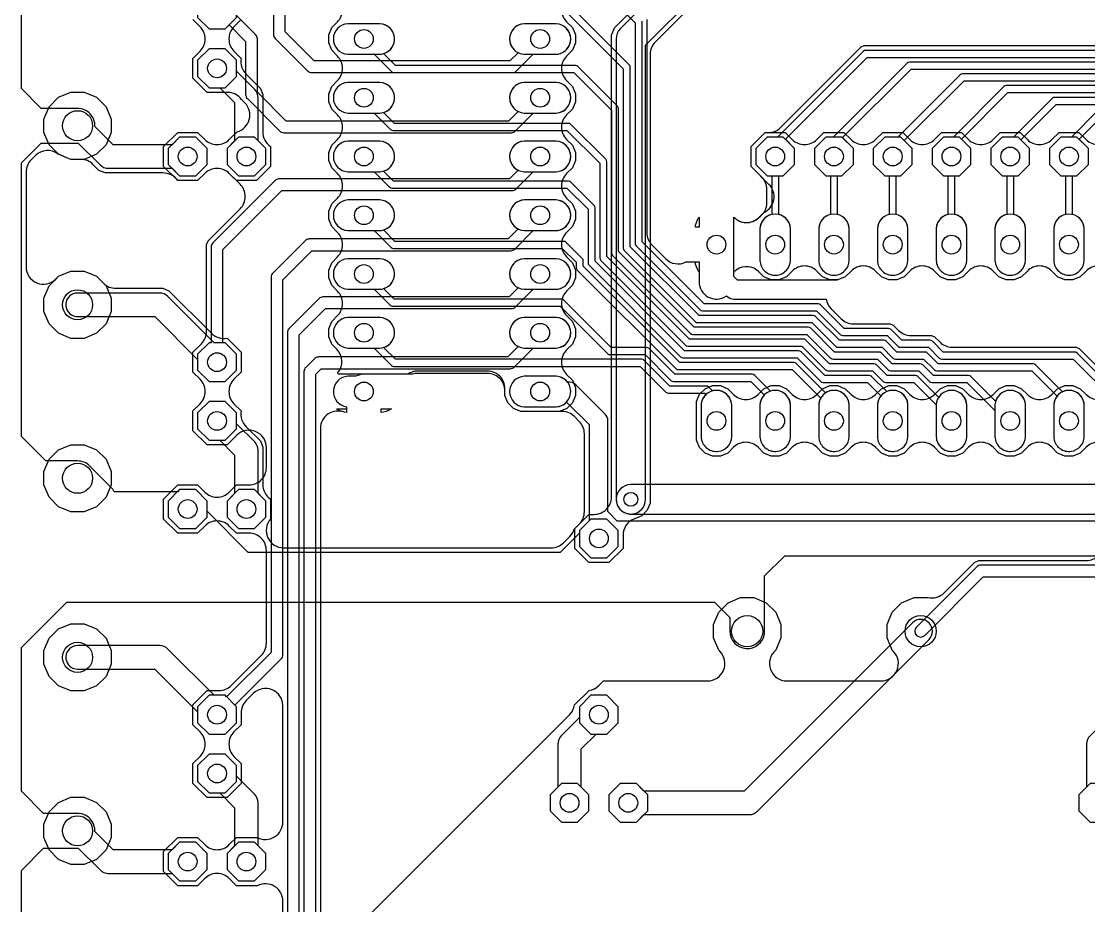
# Model space of a CAD drawing. Header units: millimetres. Extents: x -12 to 258, y 0 to 147.
# Drawn here: x 41.15 to 87.29, y 32.54 to 70.76 of the extents above; entities that cross this region are included whole.
import ezdxf

# ---------------------------------------------------------------- set-up
doc = ezdxf.new("R2010")
doc.units = ezdxf.units.MM

msp = doc.modelspace()

# ---------------------------------------------------------------- linework, layer by layer
at = {"layer": '16_copper'}
for points in [[(88.545, 49.16), (66.915, 49.16), (66.506, 49.568), (66.506, 53.5, 0.198912), (66.387, 53.787), (65.127, 55.047, 0.249204), (64.761, 55.166), (64.73, 55.204, 0.198913), (64.273, 55.42), (62.887, 55.42, 0.952079), (62.887, 54.1), (64.273, 54.1, 0.193079), (64.72, 54.305), (65.694, 53.332), (65.694, 49.169), (65.282, 48.757), (65.282, 48.632), (64.449, 47.8), (50.961, 47.8), (49.178, 49.582), (49.178, 50.027), (48.687, 50.518), (47.993, 50.518), (47.905, 50.43), (45.166, 50.43, 0.08073), (45.025, 50.625), (44.11, 51.54, 0.198912), (43.58, 51.76), (42.211, 51.76), (41.15, 52.821), (41.15, 64.639), (42.011, 65.5), (43.58, 65.5), (43.61, 65.501), (44.551, 64.561, 0.198912), (44.91, 64.412), (47.663, 64.412), (47.993, 64.082), (48.687, 64.082), (49.178, 64.573), (49.178, 65.267), (48.687, 65.758), (47.993, 65.758), (47.663, 65.428), (45.12, 65.428), (44.329, 66.22, 0.426147), (43.58, 67), (42.011, 67), (41.15, 67.861), (41.15, 80.279)], [(64.737, 73.648), (67.68, 70.705), (67.68, 61.168, 0.198912), (67.724, 61.06), (70.492, 58.292, 0.198912), (70.6, 58.248), (75.529, 58.248), (76.552, 57.224, 0.198912), (76.66, 57.18), (78.579, 57.18), (79.042, 56.716, 0.198912), (79.15, 56.672), (80.368, 56.672), (80.832, 56.208, 0.198912), (80.939, 56.164), (86.621, 56.164), (88.373, 54.411, 0.089467)], [(50.651, 70.839), (50.343, 70.53, 0.414214), (50.343, 69.47), (50.651, 69.161, 0.252913), (50.871, 68.475), (51.483, 67.863), (51.591, 67.601), (51.591, 65.992, 0.252913), (51.921, 65.351), (51.921, 64.489), (51.311, 63.879), (50.449, 63.879), (50.14, 64.187, 0.414214), (49.08, 64.187), (48.771, 63.879), (47.909, 63.879, 0.252913), (47.268, 64.209), (44.769, 64.209), (44.507, 64.317), (44.247, 64.577, 0.198912), (43.717, 64.797), (43.291, 64.797), (42.738, 65.026, 0.374125), (41.756, 64.958), (41.573, 64.775, 0.198912), (41.353, 64.245), (41.353, 60.149, 0.668182), (42.634, 59.619), (42.757, 59.742), (43.291, 59.963), (43.869, 59.963), (44.403, 59.742), (44.704, 59.441, 0.198912), (45.235, 59.221), (47.271, 59.221), (47.533, 59.113), (49.355, 57.291, 0.252914), (50.041, 57.071), (50.651, 56.461), (50.651, 55.599), (50.343, 55.29, 0.414214), (50.343, 54.23), (50.651, 53.921, 0.252913), (50.871, 53.235), (51.483, 52.623), (51.591, 52.361), (51.591, 50.752, 0.252913), (51.921, 50.111), (51.921, 49.245, 0.643496), (52.487, 48.003), (64.055, 48.003, 0.198911), (64.585, 48.223), (64.859, 48.497, 0.122811), (65.045, 48.808), (65.271, 49.033, 0.198912), (65.49, 49.564), (65.49, 52.937, 0.198912), (65.271, 53.467), (65.061, 53.677, 0.198912), (64.531, 53.896), (62.748, 53.896), (62.43, 54.028), (62.187, 54.271), (62.056, 54.588), (62.056, 54.894, 0.414214), (61.306, 55.644), (58.281, 55.644, 0.005229), (58.266, 55.644), (58.239, 55.642), (58.213, 55.641, 0.005229), (58.197, 55.64), (58.171, 55.636), (58.145, 55.632, 0.005229), (58.13, 55.629), (58.104, 55.622), (58.079, 55.616), (58.071, 55.614), (58.064, 55.612), (58.039, 55.603, 0.067078), (57.854, 55.51), (55.96, 55.51, 0.000022), (55.96, 55.51), (54.865, 55.51), (54.817, 55.558, 0.398521), (54.789, 56.589), (54.567, 56.811), (54.436, 57.128), (54.436, 57.472), (54.567, 57.789), (54.818, 58.04, 0.414214), (54.818, 59.1), (54.567, 59.351), (54.436, 59.668), (54.436, 60.012), (54.567, 60.329), (54.818, 60.58, 0.414214), (54.818, 61.64), (54.567, 61.891), (54.436, 62.208), (54.436, 62.552), (54.567, 62.869), (54.818, 63.12, 0.414214), (54.818, 64.18), (54.567, 64.431), (54.436, 64.748), (54.436, 65.092), (54.567, 65.409), (54.818, 65.66, 0.414214), (54.818, 66.72), (54.567, 66.971), (54.436, 67.288), (54.436, 67.632), (54.567, 67.949), (54.818, 68.2, 0.414214), (54.818, 69.26), (54.567, 69.511), (54.436, 69.828), (54.436, 70.172), (54.567, 70.489), (54.818, 70.74, 0.414214), (54.818, 71.8)], [(64.737, 71.148), (67.172, 68.713), (67.172, 60.958, 0.198912), (67.216, 60.85), (70.282, 57.784, 0.198912), (70.39, 57.74), (75.319, 57.74), (76.342, 56.716, 0.198912), (76.45, 56.672), (78.368, 56.672), (78.832, 56.208, 0.198912), (78.939, 56.164), (80.158, 56.164), (80.621, 55.7, 0.198912), (80.729, 55.656), (84.829, 55.656), (85.923, 54.561, 0.156935), (85.78, 54.183), (85.78, 52.797), (85.786, 52.733), (85.799, 52.669), (85.817, 52.607), (85.842, 52.547), (85.873, 52.49), (85.909, 52.436), (85.95, 52.386), (85.996, 52.34), (86.046, 52.299), (86.1, 52.262), (86.157, 52.232), (86.217, 52.207), (86.279, 52.188), (86.343, 52.176), (86.408, 52.169), (86.472, 52.169), (86.537, 52.176, 0.357805), (87.1, 52.797), (87.1, 54.183, 0.530758), (86.164, 54.751), (85, 55.916, 0.198912), (84.892, 55.96), (80.792, 55.96), (80.329, 56.424, 0.198912), (80.221, 56.468), (79.002, 56.468), (78.539, 56.932, 0.198912), (78.431, 56.976), (76.513, 56.976), (75.489, 58, 0.198912), (75.382, 58.044), (70.453, 58.044), (67.476, 61.021), (67.476, 68.776, 0.198912), (67.432, 68.884), (64.908, 71.408, 0.198912)], [(88.558, 54.658), (86.792, 56.424, 0.198912), (86.684, 56.468), (81.002, 56.468), (80.539, 56.932, 0.198912), (80.431, 56.976), (79.213, 56.976), (78.749, 57.44, 0.198912), (78.642, 57.484), (76.723, 57.484), (75.7, 58.508, 0.198912), (75.592, 58.552), (70.663, 58.552), (67.984, 61.231), (67.984, 70.768, 0.198912)], [(68.188, 70.839), (68.188, 61.626, 0.198912), (68.407, 61.096), (69.005, 60.498, 0.324738), (69.875, 60.36), (70.45, 60.36), (70.45, 59.506, 0.597669), (71.613, 58.881), (71.636, 58.895, 0.218486), (71.946, 58.756), (75.945, 58.756, 0.15909), (76.155, 58.34), (76.588, 57.907, 0.198912), (77.118, 57.688), (78.712, 57.688), (78.843, 57.633), (79.077, 57.399, 0.198912), (79.608, 57.18), (80.502, 57.18), (80.633, 57.125), (80.867, 56.891, 0.198912), (81.397, 56.672), (86.755, 56.672), (86.885, 56.617), (88.269, 55.234, 0.198913)], [(88.24, 59.968, 0.414214), (87.18, 59.968), (86.929, 59.717), (86.612, 59.586), (86.268, 59.586), (85.951, 59.717), (85.7, 59.968, 0.414214), (84.64, 59.968), (84.389, 59.717), (84.072, 59.586), (83.728, 59.586), (83.411, 59.717), (83.16, 59.968, 0.414214), (82.1, 59.968), (81.849, 59.717), (81.532, 59.586), (81.188, 59.586), (80.871, 59.717), (80.62, 59.968, 0.414214), (79.56, 59.968), (79.309, 59.717), (78.992, 59.586), (78.648, 59.586), (78.331, 59.717), (78.08, 59.968, 0.414214), (77.02, 59.968), (76.769, 59.717), (76.409, 59.568), (72.114, 59.568), (71.95, 59.733), (71.95, 61.11, 0.000022), (71.95, 61.11), (71.95, 62.301, 0.419372), (73.019, 62.272), (73.029, 62.281, 0.26474), (73.384, 62.947), (73.384, 63.492, 0.198912), (73.165, 64.023), (72.699, 64.489), (72.699, 65.351), (73.309, 65.961, 0.247079), (73.978, 66.181), (77.455, 69.657), (77.585, 69.712), (146.969, 69.712, 0.198912)], [(147.364, 69.508), (77.656, 69.508, 0.198912), (77.548, 69.464), (73.843, 65.758), (73.393, 65.758), (72.902, 65.267), (72.902, 64.573), (73.393, 64.082), (73.588, 64.082), (73.588, 62.413, 0.333888), (73.08, 61.803), (73.08, 60.417), (73.086, 60.353), (73.099, 60.289), (73.117, 60.227), (73.142, 60.167), (73.173, 60.11), (73.209, 60.056), (73.25, 60.006), (73.296, 59.96), (73.346, 59.919), (73.4, 59.882), (73.457, 59.852), (73.517, 59.827), (73.579, 59.808), (73.643, 59.796), (73.708, 59.789), (73.772, 59.789), (73.837, 59.796, 0.357805), (74.4, 60.417), (74.4, 61.803, 0.333888), (73.892, 62.413), (73.892, 64.082), (74.087, 64.082), (74.578, 64.573), (74.578, 65.267), (74.18, 65.665), (77.719, 69.204), (147.427, 69.204, 0.198912)], [(147.574, 69), (79.548, 69, 0.198912), (79.44, 68.956), (76.243, 65.758), (75.933, 65.758), (75.442, 65.267), (75.442, 64.573), (75.933, 64.082), (76.128, 64.082), (76.128, 62.413, 0.333888), (75.62, 61.803), (75.62, 60.417), (75.626, 60.353), (75.639, 60.289), (75.657, 60.227), (75.682, 60.167), (75.713, 60.11), (75.749, 60.056), (75.79, 60.006), (75.836, 59.96), (75.886, 59.919), (75.94, 59.882), (75.997, 59.852), (76.057, 59.827), (76.119, 59.808), (76.183, 59.796), (76.248, 59.789), (76.312, 59.789), (76.377, 59.796, 0.357805), (76.94, 60.417), (76.94, 61.803, 0.333888), (76.432, 62.413), (76.432, 64.082), (76.627, 64.082), (77.118, 64.573), (77.118, 65.267), (76.65, 65.735), (79.611, 68.696), (147.637, 68.696, 0.198912)], [(147.785, 68.492), (81.84, 68.492, 0.198912), (81.732, 68.448), (79.043, 65.758), (78.473, 65.758), (77.982, 65.267), (77.982, 64.573), (78.473, 64.082), (78.668, 64.082), (78.668, 62.413, 0.333888), (78.16, 61.803), (78.16, 60.417), (78.166, 60.353), (78.179, 60.289), (78.197, 60.227), (78.222, 60.167), (78.253, 60.11), (78.289, 60.056), (78.33, 60.006), (78.376, 59.96), (78.426, 59.919), (78.48, 59.882), (78.537, 59.852), (78.597, 59.827), (78.659, 59.808), (78.723, 59.796), (78.788, 59.789), (78.852, 59.789), (78.917, 59.796, 0.357805), (79.48, 60.417), (79.48, 61.803, 0.333888), (78.972, 62.413), (78.972, 64.082), (79.167, 64.082), (79.658, 64.573), (79.658, 65.267), (79.32, 65.605), (81.903, 68.188), (147.848, 68.188, 0.198912)], [(147.995, 67.984), (83.732, 67.984, 0.198912), (83.624, 67.94), (81.443, 65.758), (81.013, 65.758), (80.522, 65.267), (80.522, 64.573), (81.013, 64.082), (81.208, 64.082), (81.208, 62.413, 0.333888), (80.7, 61.803), (80.7, 60.417), (80.706, 60.353), (80.719, 60.289), (80.737, 60.227), (80.762, 60.167), (80.793, 60.11), (80.829, 60.056), (80.87, 60.006), (80.916, 59.96), (80.966, 59.919), (81.02, 59.882), (81.077, 59.852), (81.137, 59.827), (81.199, 59.808), (81.263, 59.796), (81.328, 59.789), (81.392, 59.789), (81.457, 59.796, 0.357805), (82.02, 60.417), (82.02, 61.803, 0.333888), (81.512, 62.413), (81.512, 64.082), (81.707, 64.082), (82.198, 64.573), (82.198, 65.267), (81.79, 65.675), (83.795, 67.68), (148.058, 67.68, 0.198912)], [(148.206, 67.476), (85.824, 67.476, 0.198912), (85.716, 67.432), (84.043, 65.758), (83.553, 65.758), (83.062, 65.267), (83.062, 64.573), (83.553, 64.082), (83.748, 64.082), (83.748, 62.413, 0.333888), (83.24, 61.803), (83.24, 60.417), (83.246, 60.353), (83.259, 60.289), (83.277, 60.227), (83.302, 60.167), (83.333, 60.11), (83.369, 60.056), (83.41, 60.006), (83.456, 59.96), (83.506, 59.919), (83.56, 59.882), (83.617, 59.852), (83.677, 59.827), (83.739, 59.808), (83.803, 59.796), (83.868, 59.789), (83.932, 59.789), (83.997, 59.796, 0.357805), (84.56, 60.417), (84.56, 61.803, 0.333888), (84.052, 62.413), (84.052, 64.082), (84.247, 64.082), (84.738, 64.573), (84.738, 65.267), (84.36, 65.645), (85.887, 67.172), (148.269, 67.172, 0.198912)], [(87.708, 66.924), (86.543, 65.758), (86.093, 65.758), (85.602, 65.267), (85.602, 64.573), (86.093, 64.082), (86.288, 64.082), (86.288, 62.413, 0.333888), (85.78, 61.803), (85.78, 60.417), (85.786, 60.353), (85.799, 60.289), (85.817, 60.227), (85.842, 60.167), (85.873, 60.11), (85.909, 60.056), (85.95, 60.006), (85.996, 59.96), (86.046, 59.919), (86.1, 59.882), (86.157, 59.852), (86.217, 59.827), (86.279, 59.808), (86.343, 59.796), (86.408, 59.789), (86.472, 59.789), (86.537, 59.796, 0.357805), (87.1, 60.417), (87.1, 61.803, 0.333888), (86.592, 62.413), (86.592, 64.082), (86.787, 64.082), (87.278, 64.573), (87.278, 65.267), (86.88, 65.665), (87.879, 66.664)], [(197.757, 50.735), (67.5, 50.735, 0.967636), (67.458, 49.466), (67.5, 49.465), (198.02, 49.465, 0.198912)], [(41.15, 21.971), (41.15, 34.059), (42.111, 35.02), (43.58, 35.02), (43.61, 35.021), (44.551, 34.081, 0.198912), (44.91, 33.932), (47.663, 33.932), (47.993, 33.602), (48.687, 33.602), (49.178, 34.093), (49.178, 34.787), (48.687, 35.278), (47.993, 35.278), (47.663, 34.948), (45.12, 34.948), (44.329, 35.74, 0.426147), (43.58, 36.52), (42.111, 36.52), (41.15, 37.481), (41.15, 43.689), (43.111, 45.65), (71.119, 45.65), (71.78, 44.989), (71.78, 44.4, 0.937562), (73.274, 44.304), (73.28, 44.4), (73.28, 46.789), (74.151, 47.66), (88.545, 47.66)]]:
    msp.add_lwpolyline(points, format="xyb", dxfattribs=at)
for points in [[(50.448, 70.923), (50.448, 71.617), (49.957, 72.108), (49.49, 72.108), (47.489, 74.109, 0.198912), (47.13, 74.258), (43.58, 74.258, 0.929363), (43.506, 73.247), (43.58, 73.242), (46.92, 73.242), (48.772, 71.39), (48.772, 70.923), (49.263, 70.432), (49.957, 70.432)], [(83.997, 52.176, 0.357805), (84.56, 52.797), (84.56, 54.183, 0.843821), (83.267, 54.339), (82.198, 55.408, 0.198912), (82.09, 55.452), (80.582, 55.452), (80.118, 55.916, 0.198912), (80.01, 55.96), (78.792, 55.96), (78.329, 56.424, 0.198912), (78.221, 56.468), (76.302, 56.468), (75.279, 57.492, 0.198912), (75.171, 57.536), (70.242, 57.536), (66.968, 60.81), (66.968, 66.984, 0.198912), (66.924, 67.092), (65.208, 68.808, 0.198912), (65.1, 68.852), (57.323, 68.852), (56.809, 69.367, 0.843821), (56.653, 70.66), (55.267, 70.66, 0.952079), (55.267, 69.34), (56.405, 69.34), (57.152, 68.592, 0.198912), (57.26, 68.548), (65.037, 68.548), (66.664, 66.921), (66.664, 60.747, 0.198912), (66.708, 60.639), (70.071, 57.276, 0.198912), (70.179, 57.232), (75.108, 57.232), (76.132, 56.208, 0.198912), (76.239, 56.164), (78.158, 56.164), (78.621, 55.7, 0.198912), (78.729, 55.656), (79.947, 55.656), (80.411, 55.192, 0.198912), (80.518, 55.148), (82.027, 55.148), (83.24, 53.935), (83.24, 52.797), (83.246, 52.733), (83.259, 52.669), (83.277, 52.607), (83.302, 52.547), (83.333, 52.49), (83.369, 52.436), (83.41, 52.386), (83.456, 52.34), (83.506, 52.299), (83.56, 52.262), (83.617, 52.232), (83.677, 52.207), (83.739, 52.188), (83.803, 52.176), (83.868, 52.169), (83.932, 52.169)], [(64.337, 69.346, 0.906346), (64.273, 70.66), (62.887, 70.66, 0.952079), (62.887, 69.34), (64.273, 69.34)], [(51.718, 64.573), (51.718, 65.267), (51.388, 65.597), (51.388, 67.46, 0.198912), (51.239, 67.819), (50.448, 68.61), (50.448, 69.077), (49.957, 69.568), (49.263, 69.568), (48.772, 69.077), (48.772, 68.383), (49.263, 67.892), (49.73, 67.892), (50.372, 67.25), (50.372, 65.597), (50.042, 65.267), (50.042, 64.573), (50.533, 64.082), (51.227, 64.082)], [(81.457, 52.176, 0.357805), (82.02, 52.797), (82.02, 54.183, 0.728077), (80.806, 54.51), (79.908, 55.408, 0.198912), (79.8, 55.452), (78.582, 55.452), (78.118, 55.916, 0.198912), (78.01, 55.96), (76.092, 55.96), (75.069, 56.984, 0.198912), (74.961, 57.028), (70.032, 57.028), (66.46, 60.6), (66.46, 64.692, 0.198912), (66.416, 64.8), (64.908, 66.308, 0.198912), (64.8, 66.352), (57.283, 66.352), (56.809, 66.827, 0.843821), (56.653, 68.12), (55.267, 68.12, 0.952079), (55.267, 66.8), (56.405, 66.8), (57.112, 66.092, 0.198912), (57.22, 66.048), (64.737, 66.048), (66.156, 64.629), (66.156, 60.537, 0.198912), (66.2, 60.429), (69.861, 56.768, 0.198912), (69.969, 56.724), (74.898, 56.724), (75.921, 55.7, 0.198912), (76.029, 55.656), (77.947, 55.656), (78.411, 55.192, 0.198912), (78.518, 55.148), (79.737, 55.148), (80.7, 54.185), (80.7, 54.183), (80.7, 52.797), (80.706, 52.733), (80.719, 52.669), (80.737, 52.607), (80.762, 52.547), (80.793, 52.49), (80.829, 52.436), (80.87, 52.386), (80.916, 52.34), (80.966, 52.299), (81.02, 52.262), (81.077, 52.232), (81.137, 52.207), (81.199, 52.188), (81.263, 52.176), (81.328, 52.169), (81.392, 52.169)], [(64.337, 66.806, 0.906346), (64.273, 68.12), (62.887, 68.12, 0.952079), (62.887, 66.8), (64.273, 66.8)], [(78.917, 52.176, 0.357805), (79.48, 52.797), (79.48, 54.183, 0.52336), (78.559, 54.757), (77.908, 55.408, 0.198912), (77.8, 55.452), (75.882, 55.452), (74.858, 56.476, 0.198912), (74.75, 56.52), (69.821, 56.52), (65.952, 60.389), (65.952, 62.7, 0.198912), (65.908, 62.808), (64.908, 63.808, 0.198912), (64.8, 63.852), (57.243, 63.852), (56.809, 64.287, 0.843821), (56.653, 65.58), (55.267, 65.58, 0.952079), (55.267, 64.26), (56.405, 64.26), (57.072, 63.592, 0.198912), (57.18, 63.548), (64.737, 63.548), (65.648, 62.637), (65.648, 60.326, 0.198912), (65.692, 60.219), (69.651, 56.26, 0.198912), (69.758, 56.216), (74.687, 56.216), (75.711, 55.192, 0.198912), (75.818, 55.148), (77.737, 55.148), (78.312, 54.572, 0.162452), (78.16, 54.183), (78.16, 52.797), (78.166, 52.733), (78.179, 52.669), (78.197, 52.607), (78.222, 52.547), (78.253, 52.49), (78.289, 52.436), (78.33, 52.386), (78.376, 52.34), (78.426, 52.299), (78.48, 52.262), (78.537, 52.232), (78.597, 52.207), (78.659, 52.188), (78.723, 52.176), (78.788, 52.169), (78.852, 52.169)], [(64.337, 64.266, 0.906346), (64.273, 65.58), (62.887, 65.58, 0.952079), (62.887, 64.26), (64.273, 64.26)], [(76.377, 52.176, 0.357805), (76.94, 52.797), (76.94, 54.183, 0.58175), (75.915, 54.701), (74.648, 55.968, 0.198912), (74.54, 56.012), (69.611, 56.012), (65.444, 60.179), (65.444, 60.408, 0.198912), (65.4, 60.516), (64.708, 61.208, 0.198912), (64.6, 61.252), (57.303, 61.252), (56.809, 61.747, 0.843821), (56.653, 63.04), (55.267, 63.04, 0.952079), (55.267, 61.72), (56.405, 61.72), (57.132, 60.992, 0.198912), (57.24, 60.948), (64.537, 60.948), (65.14, 60.345), (65.14, 60.116, 0.198912), (65.184, 60.008), (69.44, 55.752, 0.198912), (69.548, 55.708), (74.477, 55.708), (75.706, 54.478, 0.118033), (75.62, 54.183), (75.62, 52.797), (75.626, 52.733), (75.639, 52.669), (75.657, 52.607), (75.682, 52.547), (75.713, 52.49), (75.749, 52.436), (75.79, 52.386), (75.836, 52.34), (75.886, 52.299), (75.94, 52.262), (75.997, 52.232), (76.057, 52.207), (76.119, 52.188), (76.183, 52.176), (76.248, 52.169), (76.312, 52.169)], [(64.337, 61.726, 0.906346), (64.273, 63.04), (62.887, 63.04, 0.952079), (62.887, 61.72), (64.273, 61.72)], [(73.837, 52.176, 0.357805), (74.4, 52.797), (74.4, 54.183, 0.49377), (73.537, 54.779), (72.856, 55.46, 0.198912), (72.748, 55.504), (69.401, 55.504), (68.289, 56.616, 0.198912), (68.181, 56.66), (66.655, 56.66), (64.608, 58.708, 0.198912), (64.5, 58.752), (57.263, 58.752), (56.809, 59.207, 0.843821), (56.653, 60.5), (55.267, 60.5, 0.952079), (55.267, 59.18), (56.405, 59.18), (57.092, 58.492, 0.198912), (57.2, 58.448), (64.437, 58.448), (66.484, 56.4, 0.198912), (66.592, 56.356), (68.118, 56.356), (69.23, 55.244, 0.198912), (69.337, 55.2), (72.685, 55.2), (73.27, 54.614, 0.184546), (73.08, 54.183), (73.08, 52.797), (73.086, 52.733), (73.099, 52.669), (73.117, 52.607), (73.142, 52.547), (73.173, 52.49), (73.209, 52.436), (73.25, 52.386), (73.296, 52.34), (73.346, 52.299), (73.4, 52.262), (73.457, 52.232), (73.517, 52.207), (73.579, 52.188), (73.643, 52.176), (73.708, 52.169), (73.772, 52.169)], [(64.337, 59.186, 0.906346), (64.273, 60.5), (62.887, 60.5, 0.952079), (62.887, 59.18), (64.273, 59.18)], [(50.448, 55.683), (50.448, 56.377), (49.957, 56.868), (49.49, 56.868), (47.489, 58.869, 0.198912), (47.13, 59.018), (43.58, 59.018, 0.929363), (43.506, 58.007), (43.58, 58.002), (46.92, 58.002), (48.772, 56.15), (48.772, 55.683), (49.263, 55.192), (49.957, 55.192)], [(71.297, 52.176, 0.357805), (71.86, 52.797), (71.86, 54.183, 0.478762), (71.027, 54.788), (70.864, 54.952, 0.198912), (70.756, 54.996), (69.19, 54.996), (68.079, 56.108, 0.198912), (67.971, 56.152), (57.323, 56.152), (56.809, 56.667, 0.843821), (56.653, 57.96), (55.267, 57.96, 0.952079), (55.267, 56.64), (56.405, 56.64), (57.152, 55.892, 0.198912), (57.26, 55.848), (67.908, 55.848), (69.019, 54.736, 0.198912), (69.127, 54.692), (70.693, 54.692), (70.75, 54.634, 0.195636), (70.54, 54.183), (70.54, 52.797), (70.546, 52.733), (70.559, 52.669), (70.577, 52.607), (70.602, 52.547), (70.633, 52.49), (70.669, 52.436), (70.71, 52.386), (70.756, 52.34), (70.806, 52.299), (70.86, 52.262), (70.917, 52.232), (70.977, 52.207), (71.039, 52.188), (71.103, 52.176), (71.168, 52.169), (71.232, 52.169)], [(64.337, 56.646, 0.906346), (64.273, 57.96), (62.887, 57.96, 0.952079), (62.887, 56.64), (64.273, 56.64)], [(51.718, 49.333), (51.718, 50.027), (51.388, 50.357), (51.388, 52.22, 0.198912), (51.239, 52.579), (50.448, 53.37), (50.448, 53.837), (49.957, 54.328), (49.263, 54.328), (48.772, 53.837), (48.772, 53.143), (49.263, 52.652), (49.73, 52.652), (50.372, 52.01), (50.372, 50.357), (50.042, 50.027), (50.042, 49.333), (50.533, 48.842), (51.227, 48.842)], [(68.067, 36.472), (72.61, 36.472, 0.198912), (72.969, 36.621), (80.389, 44.041, 1), (79.671, 44.759), (72.4, 37.488), (68.067, 37.488), (67.737, 37.818), (67.043, 37.818), (66.552, 37.327), (66.552, 36.633), (67.043, 36.142), (67.737, 36.142)], [(50.448, 40.443), (50.448, 41.137), (49.957, 41.628), (49.49, 41.628), (47.489, 43.629, 0.198912), (47.13, 43.778), (43.58, 43.778, 0.929363), (43.506, 42.767), (43.58, 42.762), (46.92, 42.762), (48.772, 40.91), (48.772, 40.443), (49.263, 39.952), (49.957, 39.952)], [(65.688, 36.633), (65.688, 37.327), (65.358, 37.657), (65.358, 39.31), (66, 39.952), (66.467, 39.952), (66.958, 40.443), (66.958, 41.137), (66.467, 41.628), (65.773, 41.628), (65.282, 41.137), (65.282, 40.67), (64.491, 39.879, 0.198912), (64.342, 39.52), (64.342, 37.657), (64.012, 37.327), (64.012, 36.633), (64.503, 36.142), (65.197, 36.142)], [(88.548, 36.633), (88.548, 37.327), (88.218, 37.657), (88.218, 39.31), (88.86, 39.952), (89.327, 39.952), (89.818, 40.443), (89.818, 41.137), (89.327, 41.628), (88.633, 41.628), (88.142, 41.137), (88.142, 40.67), (87.351, 39.879, 0.198912), (87.202, 39.52), (87.202, 37.657), (86.872, 37.327), (86.872, 36.633), (87.363, 36.142), (88.057, 36.142)], [(51.718, 34.093), (51.718, 34.787), (51.388, 35.117), (51.388, 36.98, 0.198912), (51.239, 37.339), (50.448, 38.13), (50.448, 38.597), (49.957, 39.088), (49.263, 39.088), (48.772, 38.597), (48.772, 37.903), (49.263, 37.412), (49.73, 37.412), (50.372, 36.77), (50.372, 35.117), (50.042, 34.787), (50.042, 34.093), (50.533, 33.602), (51.227, 33.602)]]:
    msp.add_lwpolyline(points, format="xyb", close=True, dxfattribs=at)
for points in [[(70.29, 61.86), (70.301, 61.949), (70.332, 62.065), (70.378, 62.176), (70.438, 62.28), (70.45, 62.295), (70.45, 61.86)], [(55.121, 53.861), (55.005, 53.892), (54.894, 53.938), (54.79, 53.998), (54.775, 54.01), (55.21, 54.01), (55.21, 53.85)], [(56.71, 54.01), (57.145, 54.01), (57.13, 53.998), (57.026, 53.938), (56.915, 53.892), (56.799, 53.861), (56.71, 53.85)]]:
    msp.add_lwpolyline(points, close=True, dxfattribs=at)
at = {"layer": '1_copper'}
for points in [[(52.046, 83.715), (52.046, 70.2, 0.198912), (52.12, 70.02), (53.52, 68.62, 0.198912), (53.7, 68.546), (62.38, 68.546), (62.399, 68.548, 0.179039), (62.56, 68.62), (63.279, 69.34), (64.273, 69.34, 0.952079), (64.273, 70.66), (62.887, 70.66, 0.774213), (62.628, 69.407), (62.275, 69.054), (53.805, 69.054), (52.554, 70.305), (52.554, 83.82, 0.198912)], [(70.168, 71.482), (68.558, 69.872, 0.198912), (68.338, 69.342), (68.338, 49.933), (68.211, 49.625), (67.975, 49.389), (67.624, 49.244, 0.303348), (67.161, 48.551), (67.161, 47.979), (66.551, 47.369), (65.689, 47.369), (65.079, 47.979), (65.079, 48.841), (65.689, 49.451), (65.912, 49.451, 0.414214), (66.662, 50.201), (66.662, 70.167), (66.789, 70.475), (69.565, 73.251)], [(69.591, 72.989), (67.051, 70.449, 0.198912), (66.865, 70), (66.865, 50.1), (66.868, 50.037), (66.877, 49.975), (66.893, 49.914), (66.914, 49.855), (66.942, 49.798), (66.974, 49.744), (67.012, 49.694), (67.055, 49.647), (67.102, 49.605), (67.153, 49.568), (67.207, 49.537), (67.264, 49.51), (67.324, 49.49), (67.385, 49.475), (67.448, 49.467), (67.511, 49.465), (67.573, 49.469, 0.380649), (68.135, 50.1), (68.135, 69.737), (70.303, 71.905)], [(64.722, 71.8, 0.414214), (64.722, 70.74), (64.973, 70.489), (65.104, 70.172), (65.104, 69.828), (64.973, 69.511), (64.722, 69.26, 0.414214), (64.722, 68.2), (64.973, 67.949), (65.104, 67.632), (65.104, 67.288), (64.973, 66.971), (64.722, 66.72, 0.414214), (64.722, 65.66), (64.973, 65.409), (65.104, 65.092), (65.104, 64.748), (64.973, 64.431), (64.722, 64.18, 0.414214), (64.722, 63.12), (64.973, 62.869), (65.104, 62.552), (65.104, 62.208), (64.973, 61.891), (64.722, 61.64, 0.414214), (64.722, 60.58), (64.973, 60.329), (65.104, 60.012), (65.104, 59.668), (64.973, 59.351), (64.722, 59.1, 0.414214), (64.722, 58.04), (64.973, 57.789), (65.104, 57.472), (65.104, 57.128), (64.973, 56.811), (64.722, 56.56, 0.414214), (64.722, 55.5), (64.973, 55.249), (65.104, 54.932), (65.104, 54.588), (64.973, 54.271), (64.73, 54.028), (64.412, 53.896), (62.748, 53.896), (62.43, 54.028), (62.187, 54.271), (62.056, 54.588), (62.056, 54.793, 0.414214), (61.306, 55.543), (58.285, 55.543, 0.073733), (58.067, 55.51), (55.96, 55.51, 0.123618), (55.606, 55.42), (55.267, 55.42, 0.911477), (55.21, 54.105), (55.21, 53.85), (55.121, 53.861, 0.535267), (54.08, 53.163), (54.08, 31.83, 0.668179)], [(52.454, 29.351), (52.454, 32.731, 0.560193), (51.363, 33.399), (50.449, 33.399), (50.14, 33.707, 0.414214), (49.08, 33.707), (48.771, 33.399), (47.909, 33.399), (47.299, 34.009), (47.299, 34.871), (47.909, 35.481), (48.771, 35.481), (49.08, 35.173, 0.414214), (50.14, 35.173), (50.449, 35.481), (51.363, 35.481, 0.560155), (52.454, 36.149), (52.454, 41.177, 0.668181), (51.174, 41.707), (50.871, 41.404, 0.198911), (50.651, 40.874), (50.651, 40.359), (50.343, 40.05, 0.414214), (50.343, 38.99), (50.651, 38.681), (50.651, 37.819), (50.041, 37.209), (49.179, 37.209), (48.569, 37.819), (48.569, 38.681), (48.877, 38.99, 0.414214), (48.877, 40.05), (48.569, 40.359), (48.569, 41.221), (49.179, 41.831), (49.694, 41.831, 0.198912), (50.224, 42.051), (51.523, 43.35, 0.198912), (51.743, 43.88), (51.743, 47.889, 0.414214), (50.993, 48.639), (50.449, 48.639), (50.14, 48.947, 0.414214), (49.08, 48.947), (48.771, 48.639), (47.909, 48.639), (47.299, 49.249), (47.299, 50.111), (47.909, 50.721), (48.771, 50.721), (49.08, 50.413, 0.414214), (50.14, 50.413), (50.449, 50.721), (50.993, 50.721, 0.414214), (51.743, 51.471), (51.743, 52.339, 0.66818), (50.462, 52.87), (50.041, 52.449), (49.179, 52.449), (48.569, 53.059), (48.569, 53.921), (48.877, 54.23, 0.414214), (48.877, 55.29), (48.569, 55.599), (48.569, 56.461), (48.933, 56.826, 0.198912), (49.153, 57.356), (49.153, 61.101), (49.222, 61.269), (50.61, 62.657, 0.414214), (50.61, 63.717), (50.14, 64.187, 0.414214), (49.08, 64.187), (48.771, 63.879), (47.909, 63.879), (47.299, 64.489), (47.299, 65.351), (47.909, 65.961), (48.771, 65.961), (49.08, 65.653, 0.414214), (50.14, 65.653), (50.474, 65.987, 0.577855), (50.812, 67.242), (50.673, 67.381, 0.23951), (50.067, 67.689), (49.179, 67.689), (48.569, 68.299), (48.569, 69.161), (48.877, 69.47, 0.414214), (48.877, 70.53), (48.569, 70.839)], [(48.772, 70.923), (49.263, 70.432), (49.957, 70.432), (50.133, 70.608), (50.846, 69.895), (50.846, 67.6, 0.198912), (50.92, 67.42), (52.32, 66.02, 0.198912), (52.5, 65.946), (62.32, 65.946), (62.339, 65.948, 0.179039), (62.5, 66.02), (63.279, 66.8), (64.273, 66.8, 0.952079), (64.273, 68.12), (62.887, 68.12, 0.774213), (62.628, 66.867), (62.215, 66.454), (52.605, 66.454), (51.354, 67.705), (51.354, 70, 0.198912), (51.28, 70.18), (50.448, 71.011)], [(88.24, 59.968, 0.414214), (87.18, 59.968), (86.929, 59.717), (86.612, 59.586), (86.268, 59.586), (85.951, 59.717), (85.7, 59.968, 0.414214), (84.64, 59.968), (84.389, 59.717), (84.072, 59.586), (83.728, 59.586), (83.411, 59.717), (83.16, 59.968, 0.414214), (82.1, 59.968), (81.849, 59.717), (81.532, 59.586), (81.188, 59.586), (80.871, 59.717), (80.62, 59.968, 0.414214), (79.56, 59.968), (79.309, 59.717), (78.992, 59.586), (78.648, 59.586), (78.331, 59.717), (78.08, 59.968, 0.414214), (77.02, 59.968), (76.769, 59.717), (76.452, 59.586), (76.108, 59.586), (75.791, 59.717), (75.54, 59.968, 0.414214), (74.48, 59.968), (74.229, 59.717), (73.912, 59.586), (73.568, 59.586), (73.251, 59.717), (73.029, 59.939, 0.362268), (72.073, 60.025), (72.052, 60.009, 0.044407), (71.95, 59.918), (71.95, 61.11, 0.000022), (71.95, 61.11), (71.95, 62.301, 0.424848), (73.029, 62.281), (73.253, 62.505, 0.522618), (73.471, 63.716), (72.699, 64.489), (72.699, 65.351), (73.309, 65.961), (74.171, 65.961), (74.48, 65.653, 0.414214), (75.54, 65.653), (75.849, 65.961), (76.711, 65.961), (77.02, 65.653, 0.414214), (78.08, 65.653), (78.389, 65.961), (79.251, 65.961), (79.56, 65.653, 0.414214), (80.62, 65.653), (80.929, 65.961), (81.791, 65.961), (82.1, 65.653, 0.414214), (83.16, 65.653), (83.469, 65.961), (84.331, 65.961), (84.64, 65.653, 0.414214), (85.7, 65.653), (86.009, 65.961), (86.871, 65.961), (87.18, 65.653, 0.414214), (88.24, 65.653)], [(53.165, 28.851), (53.165, 57.206), (54.305, 58.346), (62.34, 58.346, 0.198912), (62.52, 58.42), (63.279, 59.18), (64.273, 59.18, 0.952079), (64.273, 60.5), (62.887, 60.5, 0.774213), (62.628, 59.247), (62.235, 58.854), (54.2, 58.854), (54.181, 58.852, 0.179039), (54.02, 58.78), (52.732, 57.491, 0.198912), (52.657, 57.311), (52.657, 28.956)], [(53.876, 14.322), (53.876, 55.517), (54.105, 55.746), (62.28, 55.746, 0.198912), (62.46, 55.82), (63.279, 56.64), (64.273, 56.64, 0.952079), (64.273, 57.96), (62.887, 57.96, 0.774213), (62.628, 56.707), (62.175, 56.254), (54, 56.254), (53.981, 56.252, 0.179039), (53.82, 56.18), (53.443, 55.802, 0.198912), (53.368, 55.622), (53.368, 14.428)], [(88.24, 52.348, 0.414214), (87.18, 52.348), (86.929, 52.097), (86.612, 51.966), (86.268, 51.966), (85.951, 52.097), (85.7, 52.348, 0.414214), (84.64, 52.348), (84.389, 52.097), (84.072, 51.966), (83.728, 51.966), (83.411, 52.097), (83.16, 52.348, 0.414214), (82.1, 52.348), (81.849, 52.097), (81.532, 51.966), (81.188, 51.966), (80.871, 52.097), (80.62, 52.348, 0.414214), (79.56, 52.348), (79.309, 52.097), (78.992, 51.966), (78.648, 51.966), (78.331, 52.097), (78.08, 52.348, 0.414214), (77.02, 52.348), (76.769, 52.097), (76.452, 51.966), (76.108, 51.966), (75.791, 52.097), (75.54, 52.348, 0.414214), (74.48, 52.348), (74.229, 52.097), (73.912, 51.966), (73.568, 51.966), (73.251, 52.097), (73, 52.348, 0.414214), (71.94, 52.348), (71.689, 52.097), (71.372, 51.966), (71.028, 51.966), (70.711, 52.097), (70.468, 52.34), (70.336, 52.658), (70.336, 54.322), (70.468, 54.64), (70.711, 54.883), (71.028, 55.014), (71.372, 55.014), (71.689, 54.883), (71.94, 54.632, 0.414214), (73, 54.632), (73.251, 54.883), (73.568, 55.014), (73.912, 55.014), (74.229, 54.883), (74.48, 54.632, 0.414214), (75.54, 54.632), (75.791, 54.883), (76.108, 55.014), (76.452, 55.014), (76.769, 54.883), (77.02, 54.632, 0.414214), (78.08, 54.632), (78.331, 54.883), (78.648, 55.014), (78.992, 55.014), (79.309, 54.883), (79.56, 54.632, 0.414214), (80.62, 54.632), (80.871, 54.883), (81.188, 55.014), (81.532, 55.014), (81.849, 54.883), (82.1, 54.632, 0.414214), (83.16, 54.632), (83.411, 54.883), (83.728, 55.014), (84.072, 55.014), (84.389, 54.883), (84.64, 54.632, 0.414214), (85.7, 54.632), (85.951, 54.883), (86.268, 55.014), (86.612, 55.014), (86.929, 54.883), (87.18, 54.632, 0.414214), (88.24, 54.632)], [(55.36, 31.299), (64.859, 40.798, 0.158591), (65.069, 41.212), (65.698, 41.841, 0.158436), (66.112, 42.051), (66.311, 42.25), (70.814, 42.25, 0.668182), (71.345, 43.53), (71.298, 43.577), (71.077, 44.111), (71.077, 44.689), (71.298, 45.223), (71.707, 45.632), (72.241, 45.853), (72.819, 45.853), (73.353, 45.632), (73.762, 45.223), (73.983, 44.689), (73.983, 44.111), (73.762, 43.577, 0.70028), (74.246, 42.25), (78.314, 42.25, 0.668182), (78.845, 43.53), (78.798, 43.577), (78.577, 44.111), (78.577, 44.689), (78.798, 45.223), (79.207, 45.632), (79.741, 45.853), (80.351, 45.853, 0.254727), (81.039, 46.056), (82.371, 47.388), (82.539, 47.457), (87.189, 47.457, 0.414214), (87.939, 48.207)], [(103.795, 47.254), (82.63, 47.254, 0.198912), (82.45, 47.18), (79.85, 44.58, 1), (80.21, 44.22), (82.735, 46.746), (103.9, 46.746, 0.198912)]]:
    msp.add_lwpolyline(points, format="xyb", dxfattribs=at)
for points in [[(56.717, 69.346, 0.906346), (56.653, 70.66), (55.267, 70.66, 0.952079), (55.267, 69.34), (56.653, 69.34)], [(56.717, 66.806, 0.906346), (56.653, 68.12), (55.267, 68.12, 0.952079), (55.267, 66.8), (56.653, 66.8)], [(52.281, 63.952, 0.179039), (52.12, 63.88), (49.43, 61.19, 0.198912), (49.356, 61.01), (49.356, 56.868), (49.263, 56.868), (48.772, 56.377), (48.772, 55.683), (49.263, 55.192), (49.957, 55.192), (50.448, 55.683), (50.448, 56.377), (49.957, 56.868), (49.864, 56.868), (49.864, 60.905), (52.405, 63.446), (62.36, 63.446, 0.198912), (62.54, 63.52), (63.279, 64.26), (64.273, 64.26, 0.952079), (64.273, 65.58), (62.887, 65.58, 0.774213), (62.628, 64.327), (62.255, 63.954), (52.3, 63.954)], [(56.717, 64.266, 0.906346), (56.653, 65.58), (55.267, 65.58, 0.952079), (55.267, 64.26), (56.653, 64.26)], [(53.581, 61.352, 0.179039), (53.42, 61.28), (52.02, 59.88, 0.198912), (51.946, 59.7), (51.946, 43.485), (50.023, 41.562), (49.957, 41.628), (49.263, 41.628), (48.772, 41.137), (48.772, 40.443), (49.263, 39.952), (49.957, 39.952), (50.448, 40.443), (50.448, 41.137), (50.382, 41.203), (52.38, 43.2, 0.198912), (52.454, 43.38), (52.454, 59.595), (53.705, 60.846), (62.3, 60.846, 0.198912), (62.48, 60.92), (63.279, 61.72), (64.273, 61.72, 0.952079), (64.273, 63.04), (62.887, 63.04, 0.774213), (62.628, 61.787), (62.195, 61.354), (53.6, 61.354)], [(56.717, 61.726, 0.906346), (56.653, 63.04), (55.267, 63.04, 0.952079), (55.267, 61.72), (56.653, 61.72)], [(73.837, 59.796, 0.357805), (74.4, 60.417), (74.4, 61.803, 0.952079), (73.08, 61.803), (73.08, 60.417), (73.086, 60.353), (73.099, 60.289), (73.117, 60.227), (73.142, 60.167), (73.173, 60.11), (73.209, 60.056), (73.25, 60.006), (73.296, 59.96), (73.346, 59.919), (73.4, 59.882), (73.457, 59.852), (73.517, 59.827), (73.579, 59.808), (73.643, 59.796), (73.708, 59.789), (73.772, 59.789)], [(76.377, 59.796, 0.357805), (76.94, 60.417), (76.94, 61.803, 0.952079), (75.62, 61.803), (75.62, 60.417), (75.626, 60.353), (75.639, 60.289), (75.657, 60.227), (75.682, 60.167), (75.713, 60.11), (75.749, 60.056), (75.79, 60.006), (75.836, 59.96), (75.886, 59.919), (75.94, 59.882), (75.997, 59.852), (76.057, 59.827), (76.119, 59.808), (76.183, 59.796), (76.248, 59.789), (76.312, 59.789)], [(78.917, 59.796, 0.357805), (79.48, 60.417), (79.48, 61.803, 0.952079), (78.16, 61.803), (78.16, 60.417), (78.166, 60.353), (78.179, 60.289), (78.197, 60.227), (78.222, 60.167), (78.253, 60.11), (78.289, 60.056), (78.33, 60.006), (78.376, 59.96), (78.426, 59.919), (78.48, 59.882), (78.537, 59.852), (78.597, 59.827), (78.659, 59.808), (78.723, 59.796), (78.788, 59.789), (78.852, 59.789)], [(81.457, 59.796, 0.357805), (82.02, 60.417), (82.02, 61.803, 0.952079), (80.7, 61.803), (80.7, 60.417), (80.706, 60.353), (80.719, 60.289), (80.737, 60.227), (80.762, 60.167), (80.793, 60.11), (80.829, 60.056), (80.87, 60.006), (80.916, 59.96), (80.966, 59.919), (81.02, 59.882), (81.077, 59.852), (81.137, 59.827), (81.199, 59.808), (81.263, 59.796), (81.328, 59.789), (81.392, 59.789)], [(83.997, 59.796, 0.357805), (84.56, 60.417), (84.56, 61.803, 0.952079), (83.24, 61.803), (83.24, 60.417), (83.246, 60.353), (83.259, 60.289), (83.277, 60.227), (83.302, 60.167), (83.333, 60.11), (83.369, 60.056), (83.41, 60.006), (83.456, 59.96), (83.506, 59.919), (83.56, 59.882), (83.617, 59.852), (83.677, 59.827), (83.739, 59.808), (83.803, 59.796), (83.868, 59.789), (83.932, 59.789)], [(86.537, 59.796, 0.357805), (87.1, 60.417), (87.1, 61.803, 0.952079), (85.78, 61.803), (85.78, 60.417), (85.786, 60.353), (85.799, 60.289), (85.817, 60.227), (85.842, 60.167), (85.873, 60.11), (85.909, 60.056), (85.95, 60.006), (85.996, 59.96), (86.046, 59.919), (86.1, 59.882), (86.157, 59.852), (86.217, 59.827), (86.279, 59.808), (86.343, 59.796), (86.408, 59.789), (86.472, 59.789)], [(56.717, 59.186, 0.906346), (56.653, 60.5), (55.267, 60.5, 0.952079), (55.267, 59.18), (56.653, 59.18)], [(56.717, 56.646, 0.906346), (56.653, 57.96), (55.267, 57.96, 0.952079), (55.267, 56.64), (56.653, 56.64)], [(64.337, 54.106, 0.906346), (64.273, 55.42), (62.887, 55.42, 0.952079), (62.887, 54.1), (64.273, 54.1)], [(71.297, 52.176, 0.357805), (71.86, 52.797), (71.86, 54.183, 0.952079), (70.54, 54.183), (70.54, 52.797), (70.546, 52.733), (70.559, 52.669), (70.577, 52.607), (70.602, 52.547), (70.633, 52.49), (70.669, 52.436), (70.71, 52.386), (70.756, 52.34), (70.806, 52.299), (70.86, 52.262), (70.917, 52.232), (70.977, 52.207), (71.039, 52.188), (71.103, 52.176), (71.168, 52.169), (71.232, 52.169)], [(73.837, 52.176, 0.357805), (74.4, 52.797), (74.4, 54.183, 0.952079), (73.08, 54.183), (73.08, 52.797), (73.086, 52.733), (73.099, 52.669), (73.117, 52.607), (73.142, 52.547), (73.173, 52.49), (73.209, 52.436), (73.25, 52.386), (73.296, 52.34), (73.346, 52.299), (73.4, 52.262), (73.457, 52.232), (73.517, 52.207), (73.579, 52.188), (73.643, 52.176), (73.708, 52.169), (73.772, 52.169)], [(76.377, 52.176, 0.357805), (76.94, 52.797), (76.94, 54.183, 0.952079), (75.62, 54.183), (75.62, 52.797), (75.626, 52.733), (75.639, 52.669), (75.657, 52.607), (75.682, 52.547), (75.713, 52.49), (75.749, 52.436), (75.79, 52.386), (75.836, 52.34), (75.886, 52.299), (75.94, 52.262), (75.997, 52.232), (76.057, 52.207), (76.119, 52.188), (76.183, 52.176), (76.248, 52.169), (76.312, 52.169)], [(78.917, 52.176, 0.357805), (79.48, 52.797), (79.48, 54.183, 0.952079), (78.16, 54.183), (78.16, 52.797), (78.166, 52.733), (78.179, 52.669), (78.197, 52.607), (78.222, 52.547), (78.253, 52.49), (78.289, 52.436), (78.33, 52.386), (78.376, 52.34), (78.426, 52.299), (78.48, 52.262), (78.537, 52.232), (78.597, 52.207), (78.659, 52.188), (78.723, 52.176), (78.788, 52.169), (78.852, 52.169)], [(81.457, 52.176, 0.357805), (82.02, 52.797), (82.02, 54.183, 0.952079), (80.7, 54.183), (80.7, 52.797), (80.706, 52.733), (80.719, 52.669), (80.737, 52.607), (80.762, 52.547), (80.793, 52.49), (80.829, 52.436), (80.87, 52.386), (80.916, 52.34), (80.966, 52.299), (81.02, 52.262), (81.077, 52.232), (81.137, 52.207), (81.199, 52.188), (81.263, 52.176), (81.328, 52.169), (81.392, 52.169)], [(83.997, 52.176, 0.357805), (84.56, 52.797), (84.56, 54.183, 0.952079), (83.24, 54.183), (83.24, 52.797), (83.246, 52.733), (83.259, 52.669), (83.277, 52.607), (83.302, 52.547), (83.333, 52.49), (83.369, 52.436), (83.41, 52.386), (83.456, 52.34), (83.506, 52.299), (83.56, 52.262), (83.617, 52.232), (83.677, 52.207), (83.739, 52.188), (83.803, 52.176), (83.868, 52.169), (83.932, 52.169)], [(86.537, 52.176, 0.357805), (87.1, 52.797), (87.1, 54.183, 0.952079), (85.78, 54.183), (85.78, 52.797), (85.786, 52.733), (85.799, 52.669), (85.817, 52.607), (85.842, 52.547), (85.873, 52.49), (85.909, 52.436), (85.95, 52.386), (85.996, 52.34), (86.046, 52.299), (86.1, 52.262), (86.157, 52.232), (86.217, 52.207), (86.279, 52.188), (86.343, 52.176), (86.408, 52.169), (86.472, 52.169)]]:
    msp.add_lwpolyline(points, format="xyb", close=True, dxfattribs=at)
for points in [[(50.448, 68.383), (50.448, 69.077), (49.957, 69.568), (49.263, 69.568), (48.772, 69.077), (48.772, 68.383), (49.263, 67.892), (49.957, 67.892)], [(43.291, 64.797), (42.757, 65.018), (42.348, 65.427), (42.127, 65.961), (42.127, 66.539), (42.348, 67.073), (42.757, 67.482), (43.291, 67.703), (43.869, 67.703), (44.403, 67.482), (44.812, 67.073), (45.033, 66.539), (45.033, 65.961), (44.812, 65.427), (44.403, 65.018), (43.869, 64.797)], [(49.178, 64.573), (49.178, 65.267), (48.687, 65.758), (47.993, 65.758), (47.502, 65.267), (47.502, 64.573), (47.993, 64.082), (48.687, 64.082)], [(51.718, 64.573), (51.718, 65.267), (51.227, 65.758), (50.533, 65.758), (50.042, 65.267), (50.042, 64.573), (50.533, 64.082), (51.227, 64.082)], [(74.578, 64.573), (74.578, 65.267), (74.087, 65.758), (73.393, 65.758), (72.902, 65.267), (72.902, 64.573), (73.393, 64.082), (74.087, 64.082)], [(77.118, 64.573), (77.118, 65.267), (76.627, 65.758), (75.933, 65.758), (75.442, 65.267), (75.442, 64.573), (75.933, 64.082), (76.627, 64.082)], [(79.658, 64.573), (79.658, 65.267), (79.167, 65.758), (78.473, 65.758), (77.982, 65.267), (77.982, 64.573), (78.473, 64.082), (79.167, 64.082)], [(82.198, 64.573), (82.198, 65.267), (81.707, 65.758), (81.013, 65.758), (80.522, 65.267), (80.522, 64.573), (81.013, 64.082), (81.707, 64.082)], [(84.738, 64.573), (84.738, 65.267), (84.247, 65.758), (83.553, 65.758), (83.062, 65.267), (83.062, 64.573), (83.553, 64.082), (84.247, 64.082)], [(87.278, 64.573), (87.278, 65.267), (86.787, 65.758), (86.093, 65.758), (85.602, 65.267), (85.602, 64.573), (86.093, 64.082), (86.787, 64.082)], [(70.29, 61.86), (70.301, 61.949), (70.332, 62.065), (70.378, 62.176), (70.438, 62.28), (70.45, 62.295), (70.45, 61.86)], [(70.438, 59.94), (70.378, 60.044), (70.332, 60.155), (70.301, 60.271), (70.29, 60.36), (70.45, 60.36), (70.45, 59.925)], [(43.291, 57.057), (42.757, 57.278), (42.348, 57.687), (42.127, 58.221), (42.127, 58.799), (42.348, 59.333), (42.757, 59.742), (43.291, 59.963), (43.869, 59.963), (44.403, 59.742), (44.812, 59.333), (45.033, 58.799), (45.033, 58.221), (44.812, 57.687), (44.403, 57.278), (43.869, 57.057)], [(50.448, 53.143), (50.448, 53.837), (49.957, 54.328), (49.263, 54.328), (48.772, 53.837), (48.772, 53.143), (49.263, 52.652), (49.957, 52.652)], [(56.71, 54.01), (57.145, 54.01), (57.13, 53.998), (57.026, 53.938), (56.915, 53.892), (56.799, 53.861), (56.71, 53.85)], [(43.291, 49.557), (42.757, 49.778), (42.348, 50.187), (42.127, 50.721), (42.127, 51.299), (42.348, 51.833), (42.757, 52.242), (43.291, 52.463), (43.869, 52.463), (44.403, 52.242), (44.812, 51.833), (45.033, 51.299), (45.033, 50.721), (44.812, 50.187), (44.403, 49.778), (43.869, 49.557)], [(49.178, 49.333), (49.178, 50.027), (48.687, 50.518), (47.993, 50.518), (47.502, 50.027), (47.502, 49.333), (47.993, 48.842), (48.687, 48.842)], [(51.718, 49.333), (51.718, 50.027), (51.227, 50.518), (50.533, 50.518), (50.042, 50.027), (50.042, 49.333), (50.533, 48.842), (51.227, 48.842)], [(66.958, 48.063), (66.958, 48.757), (66.467, 49.248), (65.773, 49.248), (65.282, 48.757), (65.282, 48.063), (65.773, 47.572), (66.467, 47.572)], [(43.291, 41.817), (42.757, 42.038), (42.348, 42.447), (42.127, 42.981), (42.127, 43.559), (42.348, 44.093), (42.757, 44.502), (43.291, 44.723), (43.869, 44.723), (44.403, 44.502), (44.812, 44.093), (45.033, 43.559), (45.033, 42.981), (44.812, 42.447), (44.403, 42.038), (43.869, 41.817)], [(66.958, 40.443), (66.958, 41.137), (66.467, 41.628), (65.773, 41.628), (65.282, 41.137), (65.282, 40.443), (65.773, 39.952), (66.467, 39.952)], [(50.448, 37.903), (50.448, 38.597), (49.957, 39.088), (49.263, 39.088), (48.772, 38.597), (48.772, 37.903), (49.263, 37.412), (49.957, 37.412)], [(65.688, 36.633), (65.688, 37.327), (65.197, 37.818), (64.503, 37.818), (64.012, 37.327), (64.012, 36.633), (64.503, 36.142), (65.197, 36.142)], [(68.228, 36.633), (68.228, 37.327), (67.737, 37.818), (67.043, 37.818), (66.552, 37.327), (66.552, 36.633), (67.043, 36.142), (67.737, 36.142)], [(88.548, 36.633), (88.548, 37.327), (88.057, 37.818), (87.363, 37.818), (86.872, 37.327), (86.872, 36.633), (87.363, 36.142), (88.057, 36.142)], [(43.291, 34.317), (42.757, 34.538), (42.348, 34.947), (42.127, 35.481), (42.127, 36.059), (42.348, 36.593), (42.757, 37.002), (43.291, 37.223), (43.869, 37.223), (44.403, 37.002), (44.812, 36.593), (45.033, 36.059), (45.033, 35.481), (44.812, 34.947), (44.403, 34.538), (43.869, 34.317)], [(49.178, 34.093), (49.178, 34.787), (48.687, 35.278), (47.993, 35.278), (47.502, 34.787), (47.502, 34.093), (47.993, 33.602), (48.687, 33.602)], [(51.718, 34.093), (51.718, 34.787), (51.227, 35.278), (50.533, 35.278), (50.042, 34.787), (50.042, 34.093), (50.533, 33.602), (51.227, 33.602)]]:
    msp.add_lwpolyline(points, close=True, dxfattribs=at)
at = {"layer": 'drills_PTH'}
for centre, radius in [((55.96, 70), 0.406), ((63.58, 70), 0.406), ((49.61, 68.73), 0.406), ((55.96, 67.46), 0.406), ((63.58, 67.46), 0.406), ((43.58, 66.25), 0.65), ((48.34, 64.92), 0.406), ((50.88, 64.92), 0.406), ((55.96, 64.92), 0.406), ((63.58, 64.92), 0.406), ((73.74, 64.92), 0.406), ((76.28, 64.92), 0.406), ((78.82, 64.92), 0.406), ((81.36, 64.92), 0.406), ((83.9, 64.92), 0.406), ((86.44, 64.92), 0.406), ((55.96, 62.38), 0.406), ((63.58, 62.38), 0.406), ((71.2, 61.11), 0.406), ((73.74, 61.11), 0.406), ((76.28, 61.11), 0.406), ((78.82, 61.11), 0.406), ((81.36, 61.11), 0.406), ((83.9, 61.11), 0.406), ((86.44, 61.11), 0.406), ((55.96, 59.84), 0.406), ((63.58, 59.84), 0.406), ((43.58, 58.51), 0.65), ((55.96, 57.3), 0.406), ((63.58, 57.3), 0.406), ((49.61, 56.03), 0.406), ((55.96, 54.76), 0.406), ((63.58, 54.76), 0.406), ((49.61, 53.49), 0.406), ((71.2, 53.49), 0.406), ((73.74, 53.49), 0.406), ((76.28, 53.49), 0.406), ((78.82, 53.49), 0.406), ((81.36, 53.49), 0.406), ((83.9, 53.49), 0.406), ((86.44, 53.49), 0.406), ((43.58, 51.01), 0.65), ((48.34, 49.68), 0.406), ((50.88, 49.68), 0.406), ((66.12, 48.41), 0.406), ((72.53, 44.4), 0.675), ((80.03, 44.4), 0.675), ((43.58, 43.27), 0.65), ((49.61, 40.79), 0.406), ((66.12, 40.79), 0.406), ((49.61, 38.25), 0.406), ((64.85, 36.98), 0.406), ((67.39, 36.98), 0.406), ((43.58, 35.77), 0.65), ((48.34, 34.44), 0.406), ((50.88, 34.44), 0.406)]:
    msp.add_circle(centre, radius, dxfattribs=at)
at = {"layer": 'drills_via_1_16'}
msp.add_circle((67.5, 50.1), 0.3, dxfattribs=at)

doc.saveas('drawing.dxf')
